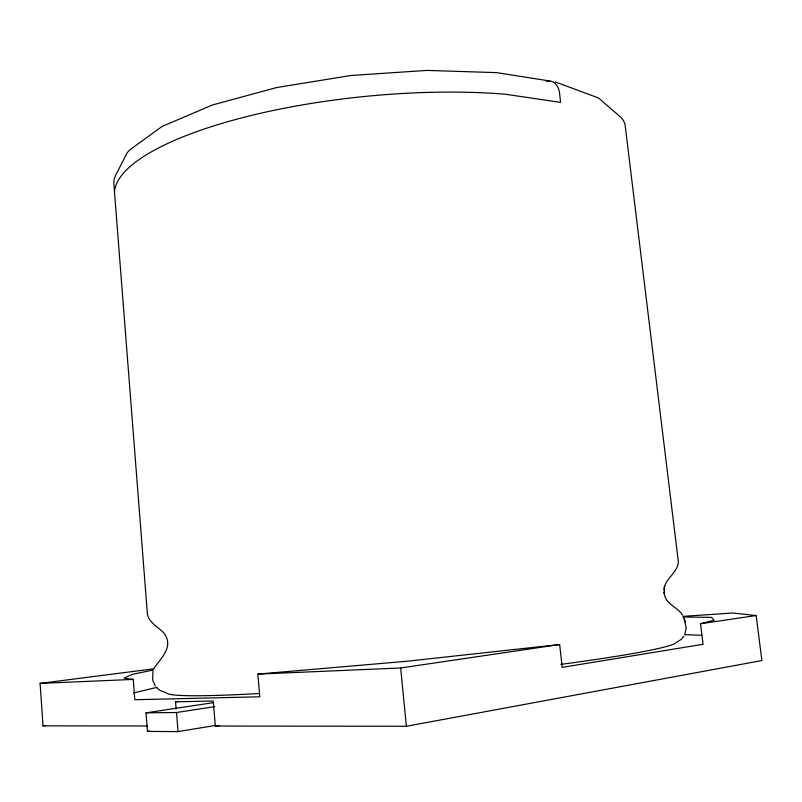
<?xml version="1.0" encoding="UTF-8"?>
<svg xmlns="http://www.w3.org/2000/svg" width="802" height="802" viewBox="0 0 802 802"><rect width="100%" height="100%" fill="white"/><g stroke="black" fill="none" stroke-linecap="round" stroke-linejoin="round"><path stroke-width="1.2" d="M664.056 590.242L664.507 586.051M664.377 587.084L664.176 593.54L664.236 592.317C664.477 604.127 677.469 606.563 682.622 615.194M152.931 671.334L152.681 680.056L155.267 686.001M664.467 586.984C667.023 576.548 680.687 570.723 677.941 558.382L625.009 124.23L623.455 120.521L620.938 117.423L598.563 97.994L555.255 81.914M684.868 634.161L686.231 627.735L683.986 618.081L685.439 622.242M153.994 668.186C161.072 658.111 173.783 646.903 164.38 633.61C158.395 626.583 147.137 622.442 147.197 611.445L113.834 183.518L114.074 179.518L115.388 175.758L127.307 152.53L130.044 149.733L161.944 126.526L212.36 105.002L276.71 87.538L350.785 75.518L426.824 70.406L496.709 72.631L549.681 80.982M683.865 636.106L681.129 639.485L675.585 642.893M153.332 670.031L132.23 674.342L124.13 678.151L133.252 679.414L134.806 699.735L259.788 696.798L257.823 674.091L406.444 661.299L559.656 644.527L562.202 667.374L703.043 644.297L700.517 623.745L714.121 620.217L711.595 617.4L682.893 616.989M133.643 692.918L157.072 687.314M176.119 709.068L175.538 701.8L213.252 701.018L215.317 726.051L406.373 726.271L761.9 660.547L756.166 615.535L732.777 613.009L683.093 616.357M213.783 702.582L146.014 712.848L147.448 731.414L178.044 731.594L215.086 725.509M215.317 726.051L219.006 725.449M147.448 731.414L149.914 731.013M146.014 712.848L176.53 712.507L214.776 706.622M154.014 668.788L40.1 683.394L43.027 725.86L45.493 725.489M257.823 674.091L400.659 667.986L559.656 644.527M700.517 623.745L756.166 615.535M175.538 701.8L178.014 701.439M40.1 683.394L133.252 679.414M685.038 634.683L701.991 635.304M43.027 725.86L147.588 725.98M166.014 692.667L159.949 690.432L156.621 687.685M400.659 667.986L406.373 726.271M176.53 712.507L178.044 731.594M675.003 643.525A256.62 13.253 -5.7 0 1 560.839 664.377M259.647 693.489A256.62 13.253 -5.7 0 1 166.706 693.159M114.496 192.019A258.785 73.734 -5.7 0 1 247.607 116.38A258.785 73.734 -5.7 0 1 505.28 94.225L560.618 102.385L559.535 93.062A17.895 12.662 -75.6 0 0 546.292 81.273"/></g></svg>
